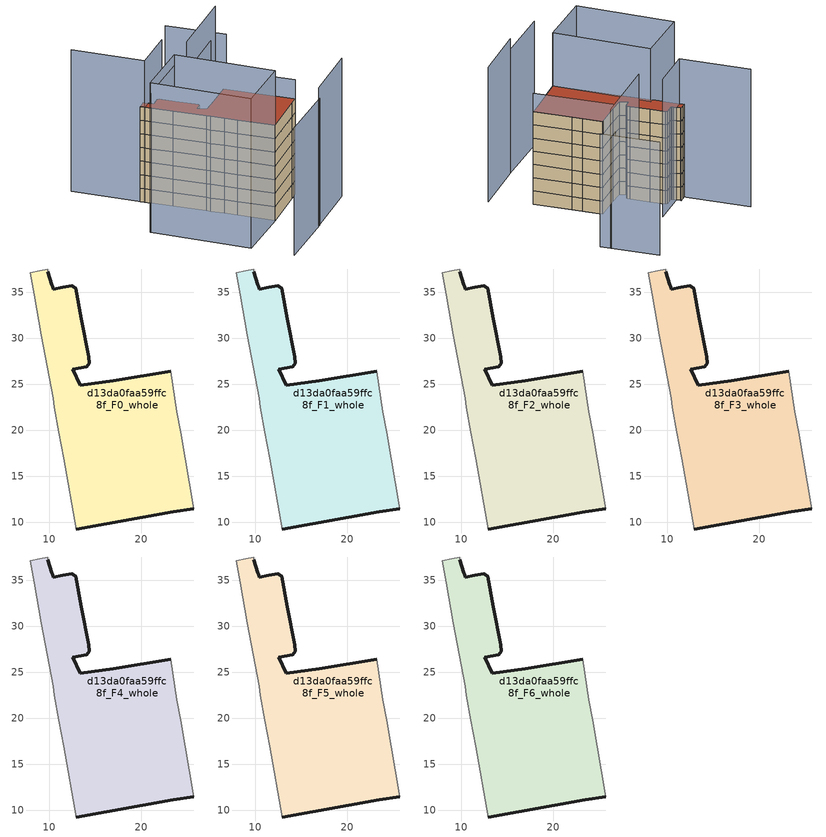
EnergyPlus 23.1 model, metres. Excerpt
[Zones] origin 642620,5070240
d13da0faa59ffc8f_F0_whole
 floor ground (EU_floor_Construction): 23.18,26.39 23.88,21.99 24.28,19.79 25.68,11.48 23.48,11.18 12.97,9.28 11.57,16.99 11.07,19.79 10.57,22.49 10.47,23.49 9.17,30.3 8.37,34.7 7.98,37.1 8.98,37.3 9.88,37.5 9.88,37.2 10.28,35.8 10.38,35.6 10.48,35.3 11.48,35.5 12.48,35.7 12.88,35.4 13.48,32.1 14.28,27.99 14.38,27.29 14.08,26.89 12.58,26.59 13.38,24.89 16.98,25.39 z0
 wall outside (EU_wall_Construction): 12.97,9.28 23.48,11.18 25.68,11.48 / 23.18,26.39 16.98,25.39 13.38,24.89 12.58,26.59 14.08,26.89 14.38,27.29 14.28,27.99 13.48,32.1 12.88,35.4 12.48,35.7 11.48,35.5 10.48,35.3 10.38,35.6 10.28,35.8 9.88,37.2 z0:3
 wall adiabatic (EU_wall_Construction): 25.68,11.48 24.28,19.79 23.88,21.99 23.18,26.39 / 9.88,37.2 9.88,37.5 8.98,37.3 7.98,37.1 8.37,34.7 9.17,30.3 10.47,23.49 10.57,22.49 11.07,19.79 11.57,16.99 12.97,9.28 z0:3
d13da0faa59ffc8f_F1_whole
 floor to d13da0faa59ffc8f_F0_whole (EU_floor_Construction): 23.18,26.39 23.88,21.99 24.28,19.79 25.68,11.48 23.48,11.18 12.97,9.28 11.57,16.99 11.07,19.79 10.57,22.49 10.47,23.49 9.17,30.3 8.37,34.7 7.98,37.1 8.98,37.3 9.88,37.5 9.88,37.2 10.28,35.8 10.38,35.6 10.48,35.3 11.48,35.5 12.48,35.7 12.88,35.4 13.48,32.1 14.28,27.99 14.38,27.29 14.08,26.89 12.58,26.59 13.38,24.89 16.98,25.39 z3
 wall outside (EU_wall_Construction): 12.97,9.28 23.48,11.18 25.68,11.48 / 23.18,26.39 16.98,25.39 13.38,24.89 12.58,26.59 14.08,26.89 14.38,27.29 14.28,27.99 13.48,32.1 12.88,35.4 12.48,35.7 11.48,35.5 10.48,35.3 10.38,35.6 10.28,35.8 9.88,37.2 z3:6
 wall adiabatic (EU_wall_Construction): 25.68,11.48 24.28,19.79 23.88,21.99 23.18,26.39 / 9.88,37.2 9.88,37.5 8.98,37.3 7.98,37.1 8.37,34.7 9.17,30.3 10.47,23.49 10.57,22.49 11.07,19.79 11.57,16.99 12.97,9.28 z3:6
d13da0faa59ffc8f_F2_whole
 floor to d13da0faa59ffc8f_F1_whole (EU_floor_Construction): 23.18,26.39 23.88,21.99 24.28,19.79 25.68,11.48 23.48,11.18 12.97,9.28 11.57,16.99 11.07,19.79 10.57,22.49 10.47,23.49 9.17,30.3 8.37,34.7 7.98,37.1 8.98,37.3 9.88,37.5 9.88,37.2 10.28,35.8 10.38,35.6 10.48,35.3 11.48,35.5 12.48,35.7 12.88,35.4 13.48,32.1 14.28,27.99 14.38,27.29 14.08,26.89 12.58,26.59 13.38,24.89 16.98,25.39 z6
 wall outside (EU_wall_Construction): 12.97,9.28 23.48,11.18 25.68,11.48 / 23.18,26.39 16.98,25.39 13.38,24.89 12.58,26.59 14.08,26.89 14.38,27.29 14.28,27.99 13.48,32.1 12.88,35.4 12.48,35.7 11.48,35.5 10.48,35.3 10.38,35.6 10.28,35.8 9.88,37.2 z6:9
 wall adiabatic (EU_wall_Construction): 25.68,11.48 24.28,19.79 23.88,21.99 23.18,26.39 / 9.88,37.2 9.88,37.5 8.98,37.3 7.98,37.1 8.37,34.7 9.17,30.3 10.47,23.49 10.57,22.49 11.07,19.79 11.57,16.99 12.97,9.28 z6:9
d13da0faa59ffc8f_F3_whole
 floor to d13da0faa59ffc8f_F2_whole (EU_floor_Construction): 23.18,26.39 23.88,21.99 24.28,19.79 25.68,11.48 23.48,11.18 12.97,9.28 11.57,16.99 11.07,19.79 10.57,22.49 10.47,23.49 9.17,30.3 8.37,34.7 7.98,37.1 8.98,37.3 9.88,37.5 9.88,37.2 10.28,35.8 10.38,35.6 10.48,35.3 11.48,35.5 12.48,35.7 12.88,35.4 13.48,32.1 14.28,27.99 14.38,27.29 14.08,26.89 12.58,26.59 13.38,24.89 16.98,25.39 z9
 wall outside (EU_wall_Construction): 12.97,9.28 23.48,11.18 25.68,11.48 / 23.18,26.39 16.98,25.39 13.38,24.89 12.58,26.59 14.08,26.89 14.38,27.29 14.28,27.99 13.48,32.1 12.88,35.4 12.48,35.7 11.48,35.5 10.48,35.3 10.38,35.6 10.28,35.8 9.88,37.2 z9:12
 wall adiabatic (EU_wall_Construction): 25.68,11.48 24.28,19.79 23.88,21.99 23.18,26.39 / 9.88,37.2 9.88,37.5 8.98,37.3 7.98,37.1 8.37,34.7 9.17,30.3 10.47,23.49 10.57,22.49 11.07,19.79 11.57,16.99 12.97,9.28 z9:12
d13da0faa59ffc8f_F4_whole
 floor to d13da0faa59ffc8f_F3_whole (EU_floor_Construction): 23.18,26.39 23.88,21.99 24.28,19.79 25.68,11.48 23.48,11.18 12.97,9.28 11.57,16.99 11.07,19.79 10.57,22.49 10.47,23.49 9.17,30.3 8.37,34.7 7.98,37.1 8.98,37.3 9.88,37.5 9.88,37.2 10.28,35.8 10.38,35.6 10.48,35.3 11.48,35.5 12.48,35.7 12.88,35.4 13.48,32.1 14.28,27.99 14.38,27.29 14.08,26.89 12.58,26.59 13.38,24.89 16.98,25.39 z12
 wall outside (EU_wall_Construction): 12.97,9.28 23.48,11.18 25.68,11.48 / 23.18,26.39 16.98,25.39 13.38,24.89 12.58,26.59 14.08,26.89 14.38,27.29 14.28,27.99 13.48,32.1 12.88,35.4 12.48,35.7 11.48,35.5 10.48,35.3 10.38,35.6 10.28,35.8 9.88,37.2 z12:15
 wall adiabatic (EU_wall_Construction): 25.68,11.48 24.28,19.79 23.88,21.99 23.18,26.39 / 9.88,37.2 9.88,37.5 8.98,37.3 7.98,37.1 8.37,34.7 9.17,30.3 10.47,23.49 10.57,22.49 11.07,19.79 11.57,16.99 12.97,9.28 z12:15
d13da0faa59ffc8f_F5_whole
 floor to d13da0faa59ffc8f_F4_whole (EU_floor_Construction): 23.18,26.39 23.88,21.99 24.28,19.79 25.68,11.48 23.48,11.18 12.97,9.28 11.57,16.99 11.07,19.79 10.57,22.49 10.47,23.49 9.17,30.3 8.37,34.7 7.98,37.1 8.98,37.3 9.88,37.5 9.88,37.2 10.28,35.8 10.38,35.6 10.48,35.3 11.48,35.5 12.48,35.7 12.88,35.4 13.48,32.1 14.28,27.99 14.38,27.29 14.08,26.89 12.58,26.59 13.38,24.89 16.98,25.39 z15
 wall outside (EU_wall_Construction): 12.97,9.28 23.48,11.18 25.68,11.48 / 23.18,26.39 16.98,25.39 13.38,24.89 12.58,26.59 14.08,26.89 14.38,27.29 14.28,27.99 13.48,32.1 12.88,35.4 12.48,35.7 11.48,35.5 10.48,35.3 10.38,35.6 10.28,35.8 9.88,37.2 z15:18
 wall adiabatic (EU_wall_Construction): 25.68,11.48 24.28,19.79 23.88,21.99 23.18,26.39 / 9.88,37.2 9.88,37.5 8.98,37.3 7.98,37.1 8.37,34.7 9.17,30.3 10.47,23.49 10.57,22.49 11.07,19.79 11.57,16.99 12.97,9.28 z15:18
d13da0faa59ffc8f_F6_whole
 floor to d13da0faa59ffc8f_F5_whole (EU_floor_Construction): 23.18,26.39 23.88,21.99 24.28,19.79 25.68,11.48 23.48,11.18 12.97,9.28 11.57,16.99 11.07,19.79 10.57,22.49 10.47,23.49 9.17,30.3 8.37,34.7 7.98,37.1 8.98,37.3 9.88,37.5 9.88,37.2 10.28,35.8 10.38,35.6 10.48,35.3 11.48,35.5 12.48,35.7 12.88,35.4 13.48,32.1 14.28,27.99 14.38,27.29 14.08,26.89 12.58,26.59 13.38,24.89 16.98,25.39 z18
 wall outside (EU_wall_Construction): 12.97,9.28 23.48,11.18 25.68,11.48 / 23.18,26.39 16.98,25.39 13.38,24.89 12.58,26.59 14.08,26.89 14.38,27.29 14.28,27.99 13.48,32.1 12.88,35.4 12.48,35.7 11.48,35.5 10.48,35.3 10.38,35.6 10.28,35.8 9.88,37.2 z18:21
 wall adiabatic (EU_wall_Construction): 25.68,11.48 24.28,19.79 23.88,21.99 23.18,26.39 / 9.88,37.2 9.88,37.5 8.98,37.3 7.98,37.1 8.37,34.7 9.17,30.3 10.47,23.49 10.57,22.49 11.07,19.79 11.57,16.99 12.97,9.28 z18:21
 roof outside (EU_roof_Construction): 25.68,11.48 24.28,19.79 23.88,21.99 23.18,26.39 16.98,25.39 13.38,24.89 12.58,26.59 14.08,26.89 14.38,27.29 14.28,27.99 13.48,32.1 12.88,35.4 12.48,35.7 11.48,35.5 10.48,35.3 10.38,35.6 10.28,35.8 9.88,37.2 9.88,37.5 8.98,37.3 7.98,37.1 8.37,34.7 9.17,30.3 10.47,23.49 10.57,22.49 11.07,19.79 11.57,16.99 12.97,9.28 23.48,11.18 z21
shading: 0.66,-1.64 15.33,0.44 z0:28; 14.87,0.37 29.06,2.87 z0:30.5; -0.63,7.42 -3.54,28.6 / -3.54,28.6 10.07,30.46 / 10.07,30.46 12.97,9.28 / 12.97,9.28 -0.63,7.42 z0:33; 25.68,11.48 21.99,32.97 / 21.99,32.97 36.72,35.5 z0:25.2; 9.94,30.4 -3.53,28.57 z0:30.7; 37.11,33.2 34.82,45.81 z0:25.6; 36.7,35.47 19.32,32.65 z0:31.5; 18.48,37.8 8.25,36.14 / 8.25,36.14 5.78,51.41 z0:31.2
[Building]
EU S2 Campaign: North Axis=0; Terrain=City; Solar Distribution=FullExterior
[Site:Location]
Lyon-Bron: Latitude=45.75; Longitude=5; Time Zone=1; Elevation=198
[SizingPeriod:WeatherFileDays]
AnnualSizingPeriod: Begin Month=1; Begin Day of Month=1; End Month=12; End Day of Month=31; Day of Week for Start Day=Monday; Use Weather File Daylight Saving Period=No; Use Weather File Rain and Snow Indicators=No
[MATERIAL]
EU_InternalMass_Material: Roughness=MediumRough; Thickness=0.1; Conductivity=1; Density=1800; Specific Heat=900; Thermal Absorptance=0.9; Solar Absorptance=0.7; Visible Absorptance=0.7
[MATERIAL:NOMASS] Roughness=MediumRough; Thermal Absorptance=0.9; Solar Absorptance=0.7; Visible Absorptance=0.7
Name | Thermal Resistance
EU_wall_NoMass | 0.776494
EU_roof_NoMass | 0.486893
EU_floor_NoMass | 0.421597
[CONSTRUCTION]
EU_wall_Construction: EU_wall_NoMass
EU_roof_Construction: EU_roof_NoMass
EU_floor_Construction: EU_floor_NoMass
EU_InternalMass_Construction: EU_InternalMass_Material
[ZONE] Type=1; Multiplier=1; Ceiling Height=autocalculate; Floor Area=autocalculate; Part of Total Floor Area=Yes
Name | Volume
d13da0faa59ffc8f_F0_whole | 742.416
d13da0faa59ffc8f_F1_whole; d13da0faa59ffc8f_F2_whole; d13da0faa59ffc8f_F3_whole; d13da0faa59ffc8f_F4_whole; d13da0faa59ffc8f_F5_whole; d13da0faa59ffc8f_F6_whole | 742.418
[INTERNALMASS] Construction=EU_InternalMass_Construction; Surface Area=247.472
Name | Zone or ZoneList
d13da0faa59ffc8f_F0_whole_EU_InternalMass | d13da0faa59ffc8f_F0_whole
d13da0faa59ffc8f_F1_whole_EU_InternalMass | d13da0faa59ffc8f_F1_whole
d13da0faa59ffc8f_F2_whole_EU_InternalMass | d13da0faa59ffc8f_F2_whole
d13da0faa59ffc8f_F3_whole_EU_InternalMass | d13da0faa59ffc8f_F3_whole
d13da0faa59ffc8f_F4_whole_EU_InternalMass | d13da0faa59ffc8f_F4_whole
d13da0faa59ffc8f_F5_whole_EU_InternalMass | d13da0faa59ffc8f_F5_whole
d13da0faa59ffc8f_F6_whole_EU_InternalMass | d13da0faa59ffc8f_F6_whole
[OTHEREQUIPMENT] Fuel Type=Electricity; Design Level Calculation Method=Watts/Area; Power per Zone Floor Area=1; Fraction Latent=0; Fraction Radiant=0; Fraction Lost=0; Carbon Dioxide Generation Rate=0; EndUse Subcategory=EU_Step8_InternalGains
Name | Zone or ZoneList or Space or SpaceList | Schedule
EU_Step8_InternalGain_d13da0faa59ffc8f_F0_whole_f000 | d13da0faa59ffc8f_F0_whole | EU_Step8_GainSchedule_d13da0faa59ffc8f_F0_whole_f000
EU_Step8_InternalGain_d13da0faa59ffc8f_F1_whole_f000 | d13da0faa59ffc8f_F1_whole | EU_Step8_GainSchedule_d13da0faa59ffc8f_F1_whole_f000
EU_Step8_InternalGain_d13da0faa59ffc8f_F2_whole_f000 | d13da0faa59ffc8f_F2_whole | EU_Step8_GainSchedule_d13da0faa59ffc8f_F2_whole_f000
EU_Step8_InternalGain_d13da0faa59ffc8f_F3_whole_f000 | d13da0faa59ffc8f_F3_whole | EU_Step8_GainSchedule_d13da0faa59ffc8f_F3_whole_f000
EU_Step8_InternalGain_d13da0faa59ffc8f_F4_whole_f000 | d13da0faa59ffc8f_F4_whole | EU_Step8_GainSchedule_d13da0faa59ffc8f_F4_whole_f000
EU_Step8_InternalGain_d13da0faa59ffc8f_F5_whole_f000 | d13da0faa59ffc8f_F5_whole | EU_Step8_GainSchedule_d13da0faa59ffc8f_F5_whole_f000
EU_Step8_InternalGain_d13da0faa59ffc8f_F6_whole_f000 | d13da0faa59ffc8f_F6_whole | EU_Step8_GainSchedule_d13da0faa59ffc8f_F6_whole_f000
[ZONEVENTILATION:DESIGNFLOWRATE] Schedule=EU_AlwaysOn; Design Flow Rate Calculation Method=AirChanges/Hour; Air Changes per Hour=0.693814; Ventilation Type=Natural; Fan Pressure Rise=0; Fan Total Efficiency=1; Constant Term Coefficient=1; Temperature Term Coefficient=0; Velocity Term Coefficient=0; Velocity Squared Term Coefficient=0; Minimum Indoor Temperature=-100; Maximum Indoor Temperature=100; Delta Temperature=-100; Minimum Outdoor Temperature=-100; Maximum Outdoor Temperature=100; Maximum Wind Speed=40
Name | Zone or ZoneList or Space or SpaceList
EU_ConstantAir_d13da0faa59ffc8f_F0_whole | d13da0faa59ffc8f_F0_whole
EU_ConstantAir_d13da0faa59ffc8f_F1_whole | d13da0faa59ffc8f_F1_whole
EU_ConstantAir_d13da0faa59ffc8f_F2_whole | d13da0faa59ffc8f_F2_whole
EU_ConstantAir_d13da0faa59ffc8f_F3_whole | d13da0faa59ffc8f_F3_whole
EU_ConstantAir_d13da0faa59ffc8f_F4_whole | d13da0faa59ffc8f_F4_whole
EU_ConstantAir_d13da0faa59ffc8f_F5_whole | d13da0faa59ffc8f_F5_whole
EU_ConstantAir_d13da0faa59ffc8f_F6_whole | d13da0faa59ffc8f_F6_whole
[HVACTEMPLATE:THERMOSTAT] Constant Heating Setpoint=20; Constant Cooling Setpoint=50
EU_HeatOnly_d13da0faa59ffc8f_F0_whole; EU_HeatOnly_d13da0faa59ffc8f_F1_whole; EU_HeatOnly_d13da0faa59ffc8f_F2_whole; EU_HeatOnly_d13da0faa59ffc8f_F3_whole; EU_HeatOnly_d13da0faa59ffc8f_F4_whole; EU_HeatOnly_d13da0faa59ffc8f_F5_whole; EU_HeatOnly_d13da0faa59ffc8f_F6_whole
[HVACTEMPLATE:ZONE:IDEALLOADSAIRSYSTEM] System Availability Schedule=EU_AlwaysOn; Maximum Heating Supply Air Temperature=50; Minimum Cooling Supply Air Temperature=13; Maximum Heating Supply Air Humidity Ratio=0.0156; Minimum Cooling Supply Air Humidity Ratio=0.0077; Heating Limit=NoLimit; Cooling Limit=NoLimit; Heating Availability Schedule=EU_AlwaysOn; Cooling Availability Schedule=EU_CoolingOff; Dehumidification Control Type=ConstantSensibleHeatRatio; Cooling Sensible Heat Ratio=0.7; Dehumidification Setpoint=60; Humidification Control Type=None; Humidification Setpoint=30; Outdoor Air Method=None; Outdoor Air Flow Rate per Person=0.00944; Outdoor Air Flow Rate per Zone Floor Area=0; Outdoor Air Flow Rate per Zone=0; Demand Controlled Ventilation Type=None; Outdoor Air Economizer Type=NoEconomizer; Heat Recovery Type=None; Sensible Heat Recovery Effectiveness=0.7; Latent Heat Recovery Effectiveness=0.65
Name | Template Thermostat
d13da0faa59ffc8f_F0_whole | EU_HeatOnly_d13da0faa59ffc8f_F0_whole
d13da0faa59ffc8f_F1_whole | EU_HeatOnly_d13da0faa59ffc8f_F1_whole
d13da0faa59ffc8f_F2_whole | EU_HeatOnly_d13da0faa59ffc8f_F2_whole
d13da0faa59ffc8f_F3_whole | EU_HeatOnly_d13da0faa59ffc8f_F3_whole
d13da0faa59ffc8f_F4_whole | EU_HeatOnly_d13da0faa59ffc8f_F4_whole
d13da0faa59ffc8f_F5_whole | EU_HeatOnly_d13da0faa59ffc8f_F5_whole
d13da0faa59ffc8f_F6_whole | EU_HeatOnly_d13da0faa59ffc8f_F6_whole
[SIZING:ZONE] Zone Cooling Design Supply Air Temperature Input Method=SupplyAirTemperature; Zone Cooling Design Supply Air Temperature=13; Zone Heating Design Supply Air Temperature Input Method=SupplyAirTemperature; Zone Heating Design Supply Air Temperature=50; Zone Cooling Design Supply Air Humidity Ratio=0.008; Zone Heating Design Supply Air Humidity Ratio=0.008; Cooling Design Air Flow Method=DesignDay; Cooling Design Air Flow Rate=0; Cooling Minimum Air Flow per Zone Floor Area=0.000762; Cooling Minimum Air Flow=0; Cooling Minimum Air Flow Fraction=0.2; Heating Design Air Flow Method=DesignDay; Heating Design Air Flow Rate=0; Heating Maximum Air Flow per Zone Floor Area=0.002032; Heating Maximum Air Flow=0.141576; Heating Maximum Air Flow Fraction=0.3; Account for Dedicated Outdoor Air System=No; Dedicated Outdoor Air System Control Strategy=NeutralSupplyAir; Dedicated Outdoor Air Low Setpoint Temperature for Design=autosize; Dedicated Outdoor Air High Setpoint Temperature for Design=autosize; Zone Load Sizing Method=Sensible Load Only No Latent Load; Zone Latent Cooling Design Supply Air Humidity Ratio Input Method=HumidityRatioDifference; Zone Cooling Design Supply Air Humidity Ratio Difference=0.005; Zone Latent Heating Design Supply Air Humidity Ratio Input Method=HumidityRatioDifference; Zone Humidification Design Supply Air Humidity Ratio Difference=0.005
d13da0faa59ffc8f_F0_whole; d13da0faa59ffc8f_F1_whole; d13da0faa59ffc8f_F2_whole; d13da0faa59ffc8f_F3_whole; d13da0faa59ffc8f_F4_whole; d13da0faa59ffc8f_F5_whole; d13da0faa59ffc8f_F6_whole
[SCHEDULE:CONSTANT]
Name | Hourly Value
EU_AlwaysOn | 1
EU_CoolingOff | 0
[SCHEDULE:FILE] Column Number=1; Rows to Skip at Top=0; Number of Hours of Data=8760; Column Separator=Comma; Interpolate to Timestep=No; Minutes per Item=60; Adjust Schedule for Daylight Savings=Yes
Name | File
EU_Step8_GainSchedule_d13da0faa59ffc8f_F0_whole_f000 | ../../schedules/d13da0faa59ffc8f/d13da0faa59ffc8f_F0_whole_f000_gain.csv
EU_Step8_GainSchedule_d13da0faa59ffc8f_F1_whole_f000 | ../../schedules/d13da0faa59ffc8f/d13da0faa59ffc8f_F1_whole_f000_gain.csv
EU_Step8_GainSchedule_d13da0faa59ffc8f_F2_whole_f000 | ../../schedules/d13da0faa59ffc8f/d13da0faa59ffc8f_F2_whole_f000_gain.csv
EU_Step8_GainSchedule_d13da0faa59ffc8f_F3_whole_f000 | ../../schedules/d13da0faa59ffc8f/d13da0faa59ffc8f_F3_whole_f000_gain.csv
EU_Step8_GainSchedule_d13da0faa59ffc8f_F4_whole_f000 | ../../schedules/d13da0faa59ffc8f/d13da0faa59ffc8f_F4_whole_f000_gain.csv
EU_Step8_GainSchedule_d13da0faa59ffc8f_F5_whole_f000 | ../../schedules/d13da0faa59ffc8f/d13da0faa59ffc8f_F5_whole_f000_gain.csv
EU_Step8_GainSchedule_d13da0faa59ffc8f_F6_whole_f000 | ../../schedules/d13da0faa59ffc8f/d13da0faa59ffc8f_F6_whole_f000_gain.csv
